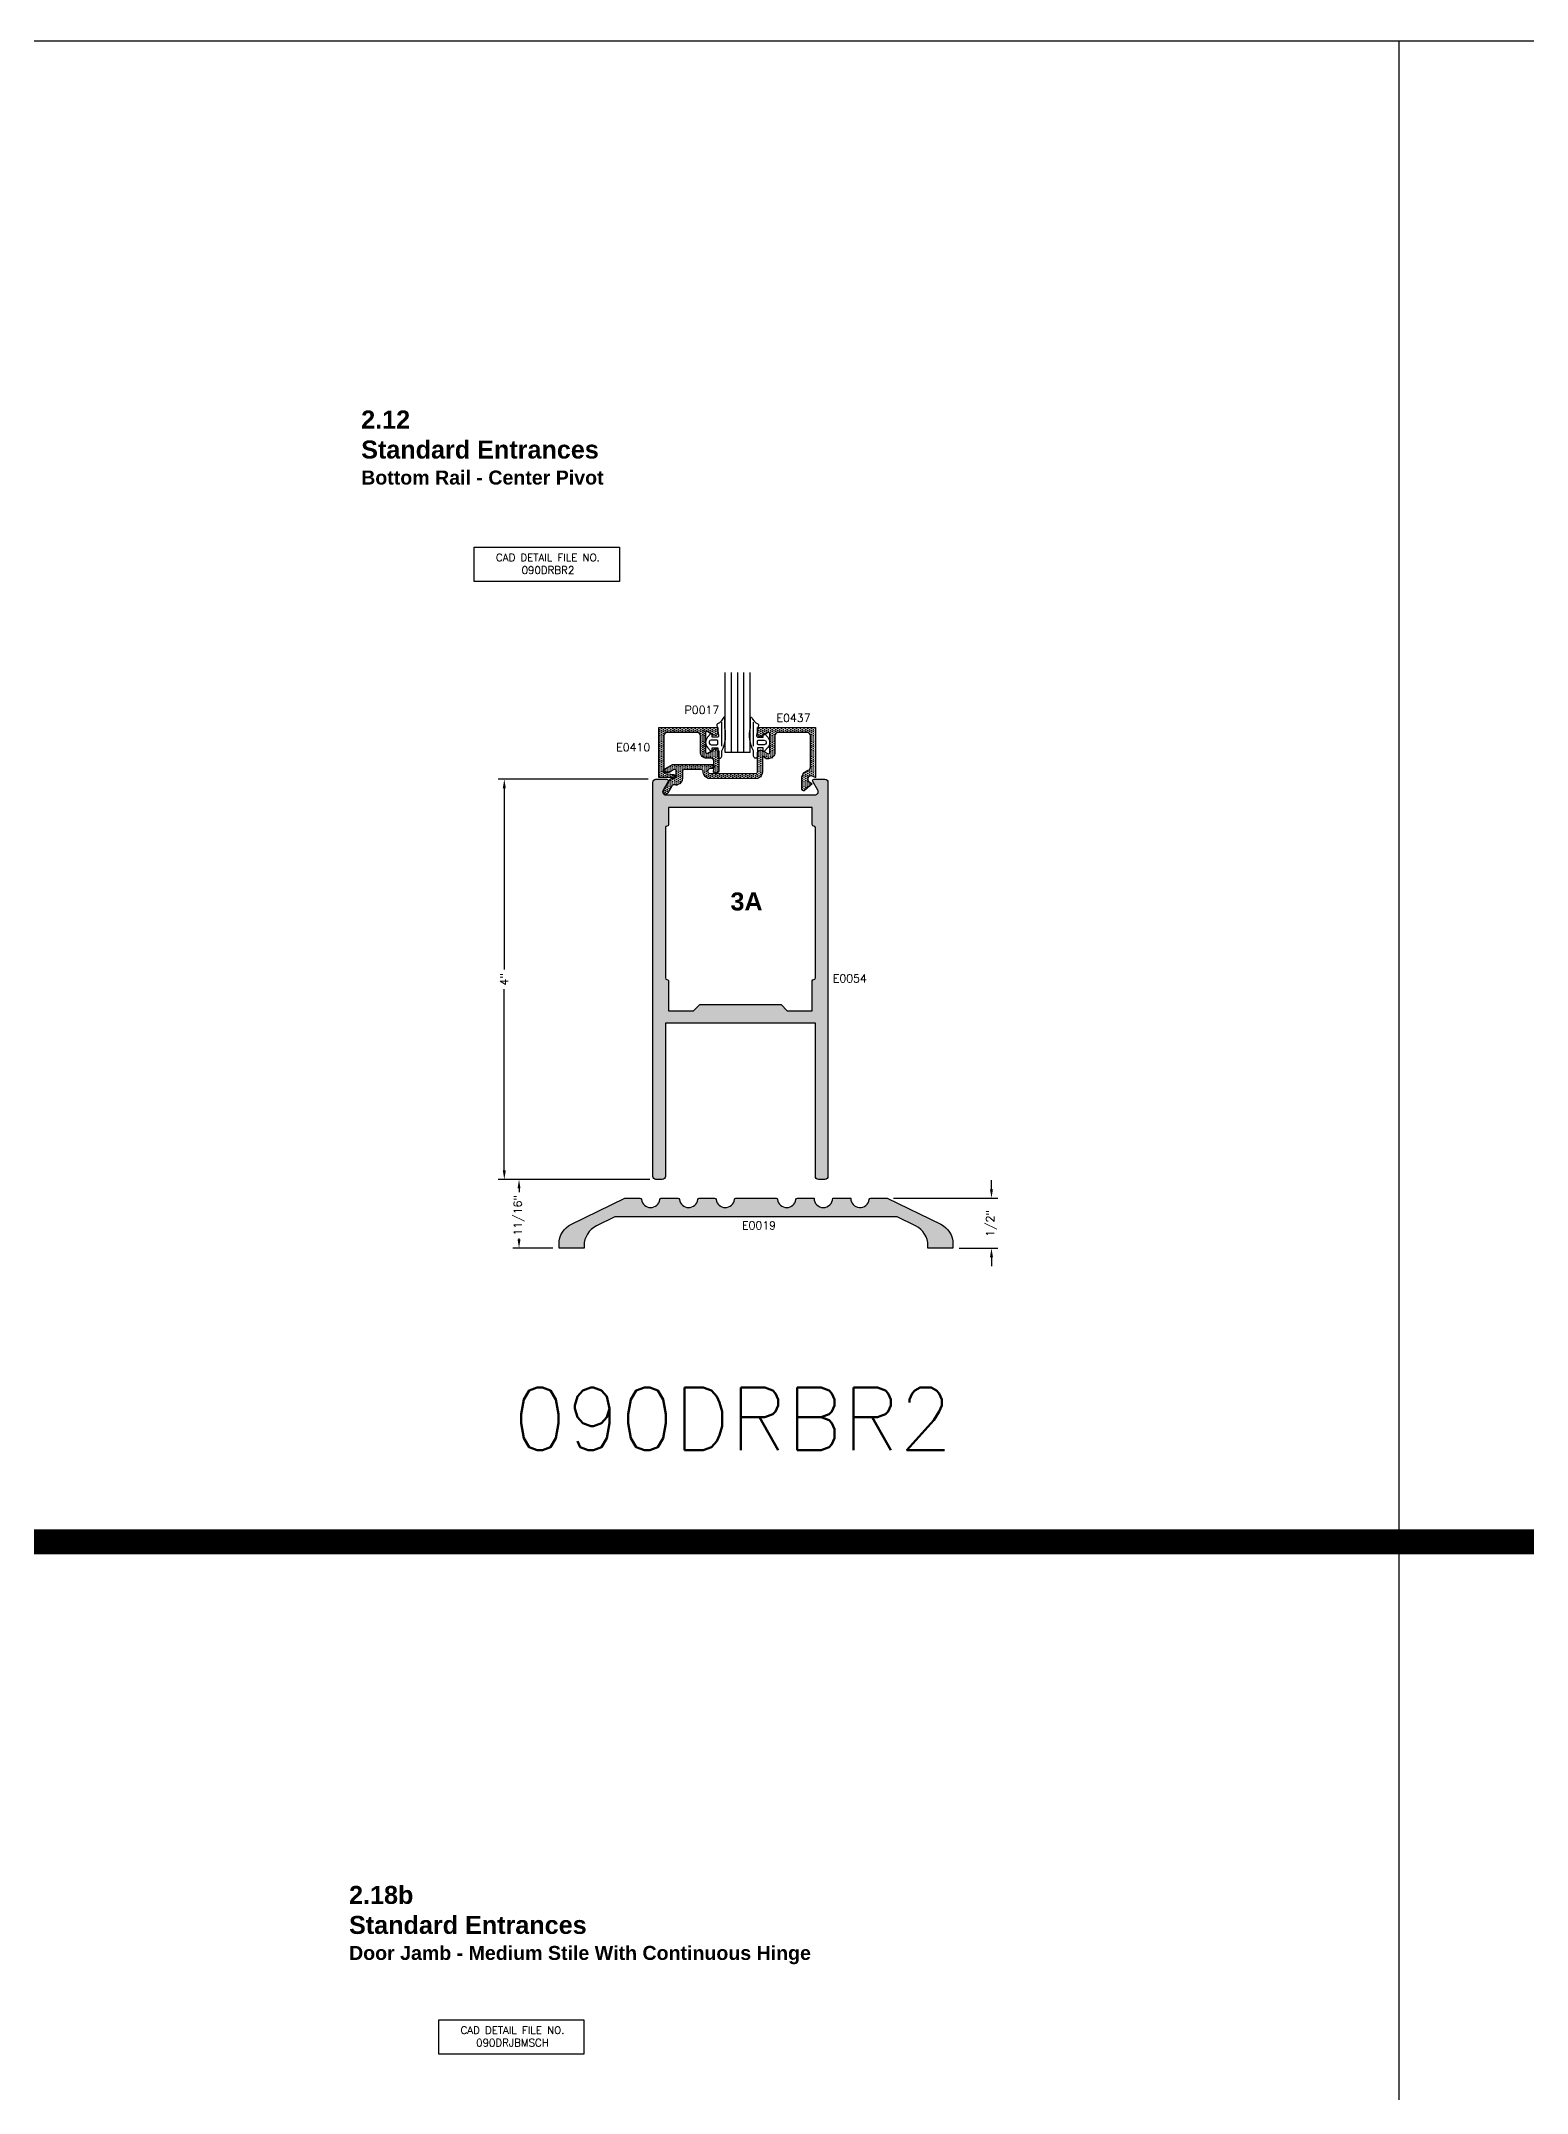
# Model space of a CAD drawing. Extents: x 0 to 130, y 0 to 90.
# Drawn here: x 14.98 to 29.83, y 69.37 to 89.88 of the extents above; entities that cross this region are included whole.
import ezdxf

# ---------------------------------------------------------------- set-up
doc = ezdxf.new("R2010")
doc.units = 0
doc.header["$MEASUREMENT"] = 0
doc.header["$PDMODE"] = 3
doc.layers.get('0').update_dxf_attribs({"linetype": 'CONTINUOUS'})
doc.layers.get('DEFPOINTS').update_dxf_attribs({"linetype": 'CONTINUOUS'})
for name, color, linetype in [('R-ANNO-DIMS', 3, 'CONTINUOUS'), ('R-ANNO-TEXT', 6, 'CONTINUOUS'), ('R-DET1', 4, 'CONTINUOUS'), ('R-DET2', 2, 'CONTINUOUS'), ('R-OTLN', 1, 'CONTINUOUS'), ('R-PAT1', 5, 'CONTINUOUS'), ('TITLE', 7, 'CONTINUOUS')]:
    doc.layers.add(name, color=color, linetype=linetype)
doc.styles.get("Standard").update_dxf_attribs({"font": 'simplex'})
doc.dimstyles.new('1X', dxfattribs={"dimscale": 0, "dimtxt": 0.08, "dimasz": 0.09, "dimexe": 0.062, "dimexo": 0.062, "dimgap": 0.045, "dimtad": 0, "dimdec": 4, "dimzin": 4, "dimtxsty": 'STANDARD', "dimcen": 0, "dimazin": 3, "dimtp": 0.02, "dimtfac": 1, "dimtdec": 4, "dimtofl": 0, "dimtmove": 0, "dimatfit": 3, "dimtolj": 1, "dimtzin": 4})
pattern_1 = [(90, (17.825945, 75.44182), (0.01875, 0.009375), [0, -0.01875])]

# ---------------------------------------------------------------- blocks, each defined once
blk = doc.blocks.new('*D34')
at = {"layer": 'DEFPOINTS', "color": 0}
for p in [(21.127, 78.5), (19.758, 77.812), (20.159, 77.812)]:
    blk.add_point(p, dxfattribs=at)
at = {"layer": 'R-ANNO-DIMS', "color": 0}
for p, q in [((21.065, 78.5), (19.696, 78.5)), ((19.758, 78.41), (19.758, 78.373)), ((20.097, 77.812), (19.696, 77.812)), ((19.758, 77.902), (19.758, 77.91))]:
    blk.add_line(p, q, dxfattribs=at)
for points in [[(19.743, 78.41), (19.773, 78.41), (19.758, 78.5)], [(19.743, 77.902), (19.773, 77.902), (19.758, 77.812)]]:
    blk.add_solid(points, dxfattribs=at)
at = {"layer": 'R-ANNO-DIMS', "color": 0, "insert": (19.758, 78.141), "char_height": 0.08, "attachment_point": 5, "rotation": 90}
blk.add_mtext('\\A1;11/16"', dxfattribs=at)
blk = doc.blocks.new('*D33')
at = {"layer": 'DEFPOINTS', "color": 0}
for p in [(19.611, 82.5), (21.111, 82.5), (21.127, 78.5)]:
    blk.add_point(p, dxfattribs=at)
at = {"layer": 'R-ANNO-DIMS', "color": 0}
for p, q in [((21.049, 82.5), (19.549, 82.5)), ((19.611, 82.41), (19.611, 80.598)), ((19.611, 78.59), (19.611, 80.401)), ((21.065, 78.5), (19.549, 78.5))]:
    blk.add_line(p, q, dxfattribs=at)
for points in [[(19.596, 82.41), (19.626, 82.41), (19.611, 82.5)], [(19.596, 78.59), (19.626, 78.59), (19.611, 78.5)]]:
    blk.add_solid(points, dxfattribs=at)
at = {"layer": 'R-ANNO-DIMS', "color": 0, "insert": (19.611, 80.5), "char_height": 0.08, "attachment_point": 5, "rotation": 90}
blk.add_mtext('\\A1;4"', dxfattribs=at)
blk = doc.blocks.new('*D35')
at = {"layer": 'DEFPOINTS', "color": 0}
for p in [(23.44, 78.312), (24.481, 78.312), (24.096, 77.812)]:
    blk.add_point(p, dxfattribs=at)
at = {"layer": 'R-ANNO-DIMS', "color": 0}
for p, q in [((24.481, 78.402), (24.481, 78.492)), ((23.502, 78.312), (24.543, 78.312)), ((24.158, 77.812), (24.543, 77.812)), ((24.481, 77.722), (24.481, 77.632))]:
    blk.add_line(p, q, dxfattribs=at)
for points in [[(24.466, 78.402), (24.496, 78.402), (24.481, 78.312)], [(24.466, 77.722), (24.496, 77.722), (24.481, 77.812)]]:
    blk.add_solid(points, dxfattribs=at)
at = {"layer": 'R-ANNO-DIMS', "color": 0, "insert": (24.481, 78.06), "char_height": 0.08, "attachment_point": 5, "rotation": 90}
blk.add_mtext('\\A1;1/2"', dxfattribs=at)

msp = doc.modelspace()

# ---------------------------------------------------------------- hatches: boundary and pattern name
at = {"layer": 'R-PAT1'}
h = msp.add_hatch(dxfattribs=at)
h.set_pattern_fill('DOTS', color=256, scale=0.3, angle=90, style=0)
h.set_pattern_definition(pattern_1)
edge = h.paths.add_edge_path()
edge.add_arc((21.7180382, 82.5764754), 0.0149998, 171.94973871, 270, ccw=False)
edge.add_line((21.7031862, 82.578576), (21.7064222, 82.6014755))
edge.add_line((21.7064222, 82.6014755), (21.7064242, 82.6785143))
edge.add_arc((21.6754242, 82.6785143), 0.031, 0, 90)
edge.add_line((21.6754242, 82.7095143), (21.6366122, 82.7095141))
edge.add_arc((21.6364232, 82.774514), 0.0650002, 179.86918956, 270.1665988, ccw=False)
edge.add_line((21.5714232, 82.7746624), (21.5714222, 82.9354756))
edge.add_arc((21.5404222, 82.9354756), 0.031, 0, 90)
edge.add_line((21.5404222, 82.9664756), (21.2364252, 82.9664756))
edge.add_arc((21.2364252, 82.9354756), 0.031, 90, 180)
edge.add_line((21.2054252, 82.9354756), (21.2054222, 82.571769))
edge.add_arc((21.2204222, 82.571769), 0.015, 180, 263.00015582)
edge.add_line((21.2185942, 82.5568808), (21.3042512, 82.5463634))
edge.add_arc((21.3024232, 82.5314753), 0.0149999, -90, 83.00015582, ccw=False)
edge.add_line((21.3024232, 82.5164754), (21.1554242, 82.5164755))
edge.add_line((21.1554242, 82.5164755), (21.1554242, 83.0164755))
edge.add_line((21.1554242, 83.0164755), (21.7464236, 83.0164755))
edge.add_line((21.7464236, 83.0164755), (21.7464252, 82.9691689))
edge.add_arc((21.7154252, 82.9691689), 0.031, -120.00000695, 0, ccw=False)
edge.add_line((21.6999252, 82.9423222), (21.6439232, 82.9746539))
edge.add_arc((21.6364232, 82.9616635), 0.015, 60.00001708, 179.9999618)
edge.add_line((21.6214232, 82.9616635), (21.6214232, 82.774514))
edge.add_arc((21.6364232, 82.774514), 0.015, 180, 299.99996382)
edge.add_line((21.6439232, 82.7615236), (21.7099233, 82.7996288))
edge.add_arc((21.7254236, 82.7727821), 0.0310001, 0, 120.00062871, ccw=False)
edge.add_line((21.7564237, 82.7727821), (21.7564236, 82.5924757))
edge.add_arc((21.7254235, 82.5924758), 0.0310002, 270.00031552, 359.99986931, ccw=False)
edge.add_line((21.7254236, 82.5614756), (21.7180382, 82.5614756))
h = msp.add_hatch(dxfattribs=at)
h.set_pattern_fill('DOTS', color=256, scale=0.3, angle=90, style=0)
h.set_pattern_definition(pattern_1)
edge = h.paths.add_edge_path()
edge.add_line((21.3072262, 82.5967241), (21.2587452, 82.5687344))
edge.add_line((21.2587452, 82.5687344), (21.2147272, 82.5687343))
edge.add_arc((21.2147272, 82.5837343), 0.015, 119.99996382, 270, ccw=False)
edge.add_line((21.2072272, 82.5967247), (21.2938482, 82.646734))
edge.add_line((21.2938482, 82.646734), (21.6908092, 82.6467339))
edge.add_arc((21.6908092, 82.6267343), 0.0199996, -7.42321911, 90, ccw=False)
edge.add_arc((21.6908095, 82.6267335), 0.0199992, 269.99917309, 352.57885048, ccw=False)
edge.add_line((21.6908092, 82.6067343), (21.6688102, 82.6067345))
edge.add_arc((21.6688102, 82.5817345), 0.025, 90, 269.99770817)
edge.add_line((21.6688092, 82.5567345), (21.8992289, 82.5567344))
edge.add_line((21.8992289, 82.5567344), (22.1257265, 82.5567342))
edge.add_arc((22.1257265, 82.5717342), 0.015, 270, 360)
edge.add_line((22.1407265, 82.5717342), (22.140728, 82.7622402))
edge.add_arc((22.171728, 82.7622402), 0.031, 60.00001154, 180, ccw=False)
edge.add_line((22.187228, 82.789087), (22.2432265, 82.7567553))
edge.add_arc((22.2507265, 82.7697456), 0.0149999, 239.99984519, 360)
edge.add_line((22.2657265, 82.7697456), (22.2657265, 82.9517343))
edge.add_arc((22.2507265, 82.9517343), 0.015, 0, 120.00005931)
edge.add_line((22.2432265, 82.9647247), (22.1872281, 82.9323934))
edge.add_arc((22.171728, 82.9592402), 0.0310001, 180, 300.00000695, ccw=False)
edge.add_line((22.1407279, 82.9592402), (22.1407297, 83.0167344))
edge.add_line((22.1407297, 83.0167344), (22.7217272, 83.0167344))
edge.add_line((22.7217272, 83.0167344), (22.7217272, 82.5167344))
edge.add_line((22.7217272, 82.5167344), (22.6872343, 82.5305204))
edge.add_arc((22.6757296, 82.5017343), 0.0309999, 68.21539075, 232.52509165)
edge.add_line((22.6568688, 82.4771321), (22.6878222, 82.4531069))
edge.add_line((22.6878222, 82.4531069), (22.6103717, 82.3881196))
edge.add_arc((22.6007288, 82.3996094), 0.015, 180, 310.00530513, ccw=False)
edge.add_line((22.5857288, 82.3996094), (22.5857322, 82.525175))
edge.add_arc((22.6757295, 82.5017344), 0.0929999, 106.39486198, 165.4011381, ccw=False)
edge.add_arc((22.6407298, 82.6206923), 0.031, 286.39498077, 360)
edge.add_line((22.6717298, 82.6206923), (22.6717298, 82.9357345))
edge.add_arc((22.6407298, 82.9357345), 0.031, 0, 89.99998152)
edge.add_line((22.6407298, 82.9667345), (22.3467272, 82.9667345))
edge.add_arc((22.3467272, 82.9357345), 0.031, 90, 180.00003697)
edge.add_line((22.3157272, 82.9357345), (22.3157265, 82.7697456))
edge.add_arc((22.2507265, 82.7697456), 0.065, 269.754597, 360, ccw=False)
edge.add_line((22.2504481, 82.7047462), (22.2333086, 82.7047456))
edge.add_line((22.2333086, 82.7047456), (22.190729, 82.7293291))
edge.add_line((22.190729, 82.7293291), (22.1907265, 82.5717345))
edge.add_arc((22.1257265, 82.5717345), 0.065, -90, 0, ccw=False)
edge.add_line((22.1257265, 82.5067345), (21.6688102, 82.5067341))
edge.add_arc((21.6688116, 82.5767375), 0.0700034, 176.63036638, 269.99887372, ccw=False)
edge.add_arc((21.5839552, 82.5817345), 0.015, 356.62752804, 450)
edge.add_line((21.5839552, 82.5967345), (21.4067282, 82.5967344))
edge.add_arc((21.4067282, 82.5817345), 0.0149999, 90, 180)
edge.add_line((21.3917283, 82.5817345), (21.3917292, 82.5067344))
edge.add_arc((21.3297292, 82.5067344), 0.062, -90, 0, ccw=False)
edge.add_line((21.3297292, 82.4447344), (21.3026712, 82.4447343))
edge.add_arc((21.3026712, 82.4297343), 0.015, 90, 149.99927222)
edge.add_line((21.2896809, 82.4372345), (21.2464469, 82.3623521))
edge.add_arc((21.2247292, 82.3747344), 0.0249996, 149.66120866, 330.31040868, ccw=False)
edge.add_line((21.2031532, 82.387362), (21.2677389, 82.4992345))
edge.add_arc((21.2807292, 82.4917343), 0.015, 90, 149.99927222, ccw=False)
edge.add_line((21.2807292, 82.5067343), (21.2987272, 82.5067343))
edge.add_arc((21.2987272, 82.5377343), 0.031, 270, 360)
edge.add_line((21.3297272, 82.5377343), (21.3297252, 82.5837336))
edge.add_arc((21.3147262, 82.5837336), 0.014999, 0, 119.99977284)
h = msp.add_hatch(dxfattribs=at)
h.set_pattern_fill('DOTS', color=256, scale=0.3, style=0)
h.set_pattern_definition([(0, (17.523275, 75.90193), (0.009375, 0.01875), [0, -0.01875])])
edge = h.paths.add_edge_path()
edge.add_arc((22.8150824, 82.4687344), 0.031, 0, 90, ccw=False)
edge.add_line((22.8460824, 82.4687344), (22.8460824, 78.5307344))
edge.add_arc((22.8150129, 78.5308039), 0.0310696, 270.12822339, 359.87177661, ccw=False)
edge.add_line((22.8150824, 78.4997344), (22.7520824, 78.4997344))
edge.add_arc((22.7521519, 78.5308039), 0.0310696, 180.12822339, 269.87177661, ccw=False)
edge.add_line((22.7210824, 78.5307344), (22.7210824, 80.0617344))
edge.add_line((22.7210824, 80.0617344), (21.2210824, 80.0617344))
edge.add_line((21.2210824, 80.0617344), (21.2210824, 78.5307344))
edge.add_arc((21.1900129, 78.5308039), 0.0310696, 270.12822339, 359.87177661, ccw=False)
edge.add_line((21.1900824, 78.4997344), (21.1270824, 78.4997344))
edge.add_arc((21.1271519, 78.5308039), 0.0310696, 180.12822339, 269.87177661, ccw=False)
edge.add_line((21.0960824, 78.5307344), (21.0960824, 82.4687344))
edge.add_arc((21.1270824, 82.4687344), 0.031, 90, 180, ccw=False)
edge.add_line((21.1270824, 82.4997344), (21.2350824, 82.4997344))
edge.add_arc((21.2350055, 82.4846844), 0.0150502, -29.67041935, 89.7071542, ccw=False)
edge.add_line((21.2480824, 82.4772344), (21.1978824, 82.3902344))
edge.add_arc((21.2247292, 82.3747344), 0.031, 150.00003774, 269.91344951)
edge.add_line((21.2246824, 82.3437344), (22.7174824, 82.3437344))
edge.add_arc((22.7174356, 82.3747344), 0.031, 270.08655049, 389.99996226)
edge.add_line((22.7442824, 82.3902344), (22.6941824, 82.4771344))
edge.add_arc((22.7071379, 82.4847211), 0.0150134, 90.21167544, 210.35318139, ccw=False)
edge.add_line((22.7070824, 82.4997344), (22.8150824, 82.4997344))
edge = h.paths.add_edge_path(flags=16)
edge.add_line((22.4400824, 80.1867344), (22.6900824, 80.1867344))
edge.add_line((22.6900824, 80.1867344), (22.6900824, 80.4837344))
edge.add_arc((22.705105, 80.4837118), 0.0150226, 90.086122, 179.913878, ccw=False)
edge.add_line((22.7050824, 80.4987344), (22.7060824, 80.4987344))
edge.add_arc((22.7060598, 80.513757), 0.0150226, 270.086122, 359.913878)
edge.add_line((22.7210824, 80.5137344), (22.7210824, 82.0167344))
edge.add_arc((22.7060598, 82.0167118), 0.0150226, 0.086122, 89.913878)
edge.add_line((22.7060824, 82.0317344), (22.7050824, 82.0317344))
edge.add_arc((22.705105, 82.046757), 0.0150226, 180.086122, 269.913878, ccw=False)
edge.add_line((22.6900824, 82.0467344), (22.6900824, 82.2187344))
edge.add_line((22.6900824, 82.2187344), (21.2520824, 82.2187344))
edge.add_line((21.2520824, 82.2187344), (21.2520824, 82.0467344))
edge.add_arc((21.2370598, 82.046757), 0.0150226, 270.086122, 359.913878, ccw=False)
edge.add_line((21.2370824, 82.0317344), (21.2360824, 82.0317344))
edge.add_arc((21.236105, 82.0167118), 0.0150226, 90.086122, 179.913878)
edge.add_line((21.2210824, 82.0167344), (21.2210824, 80.5137344))
edge.add_arc((21.236105, 80.513757), 0.0150226, 180.086122, 269.913878)
edge.add_line((21.2360824, 80.4987344), (21.2370824, 80.4987344))
edge.add_arc((21.2370598, 80.4837118), 0.0150226, 0.086122, 89.913878, ccw=False)
edge.add_line((21.2520824, 80.4837344), (21.2520824, 80.1867344))
edge.add_line((21.2520824, 80.1867344), (21.5020824, 80.1867344))
edge.add_line((21.5020824, 80.1867344), (21.5640824, 80.2487344))
edge.add_line((21.5640824, 80.2487344), (22.3780824, 80.2487344))
edge.add_line((22.3780824, 80.2487344), (22.4400824, 80.1867344))
h = msp.add_hatch(dxfattribs=at)
h.set_pattern_fill('DOTS', color=256, scale=0.3, style=0)
h.set_pattern_definition([(0, (17.670525, 75.90193), (0.009375, 0.01875), [0, -0.01875])])
edge = h.paths.add_edge_path()
edge.add_arc((22.3276081, 78.2972092), 0.0150253, 8.1310882, 89.71669045, ccw=False)
edge.add_arc((22.4345824, 78.3122333), 0.0929989, 187.97258569, 352.02741431)
edge.add_arc((22.5417342, 78.2970041), 0.0152311, 90.57087059, 171.19931121, ccw=False)
edge.add_line((22.5415824, 78.3122344), (22.7075824, 78.3122344))
edge.add_arc((22.8005824, 78.3122344), 0.093, 180, 360)
edge.add_line((22.8935824, 78.3122344), (23.0735824, 78.3122344))
edge.add_arc((23.1665804, 78.312212), 0.092998, 179.98620952, 352.0405608)
edge.add_arc((23.2737342, 78.2970041), 0.0152311, 90.57087059, 171.19931121, ccw=False)
edge.add_line((23.2735824, 78.3122344), (23.4395824, 78.3122344))
edge.add_line((23.4395824, 78.3122344), (23.9731824, 78.0520344))
edge.add_arc((23.8774002, 77.8560006), 0.2181822, 0.00886711, 63.95984736, ccw=False)
edge.add_line((24.0955824, 77.8560344), (24.0955824, 77.8122344))
edge.add_line((24.0955824, 77.8122344), (23.8455824, 77.8122344))
edge.add_line((23.8455824, 77.8122344), (23.8455824, 77.8389344))
edge.add_arc((23.627696, 77.8389854), 0.2178864, 359.98658895, 424.0084022)
edge.add_line((23.7231824, 78.0348344), (23.5388824, 78.1247344))
edge.add_line((23.5388824, 78.1247344), (22.1270824, 78.1247344))
edge.add_line((22.1270824, 78.1247344), (20.7153824, 78.1247344))
edge.add_line((20.7153824, 78.1247344), (20.5310824, 78.0348344))
edge.add_arc((20.6265688, 77.8389854), 0.2178864, 115.9915978, 180.01341105)
edge.add_line((20.4086824, 77.8389344), (20.4086824, 77.8122344))
edge.add_line((20.4086824, 77.8122344), (20.1585824, 77.8122344))
edge.add_line((20.1585824, 77.8122344), (20.1585824, 77.8560344))
edge.add_arc((20.3770945, 77.8557456), 0.2185123, 116.06495798, 179.9242756, ccw=False)
edge.add_line((20.2810824, 78.0520344), (20.8145824, 78.3122344))
edge.add_line((20.8145824, 78.3122344), (20.9666824, 78.3122344))
edge.add_arc((20.9667084, 78.2972094), 0.015025, 8.13062247, 90.09919572, ccw=False)
edge.add_arc((21.0736824, 78.3122333), 0.0929989, 187.97258569, 352.02741431)
edge.add_arc((21.1806567, 78.2972092), 0.0150253, 90.28330955, 171.8689118, ccw=False)
edge.add_line((21.1805824, 78.3122344), (21.3466824, 78.3122344))
edge.add_arc((21.3466081, 78.2972092), 0.0150253, 8.1310882, 89.71669045, ccw=False)
edge.add_arc((21.4535824, 78.3122333), 0.0929989, 187.97258569, 352.02741431)
edge.add_arc((21.5607342, 78.2970041), 0.0152311, 90.57087059, 171.19931121, ccw=False)
edge.add_line((21.5605824, 78.3122344), (21.7126824, 78.3122344))
edge.add_arc((21.7126081, 78.2972092), 0.0150253, 8.1310882, 89.71669045, ccw=False)
edge.add_arc((21.8195824, 78.3122333), 0.0929989, 187.97258569, 352.02741431)
edge.add_arc((21.9267342, 78.2970041), 0.0152311, 90.57087059, 171.19931121, ccw=False)
edge.add_line((21.9265824, 78.3122344), (22.3276824, 78.3122344))

# ---------------------------------------------------------------- linework, layer by layer
at = {"layer": 'R-ANNO-TEXT'}
for points in [[(19.310441, 84.818974), (20.7619209, 84.818974), (20.7619209, 84.4769111), (19.310441, 84.4769111)], [(18.9560051, 70.0994057), (20.407485, 70.0994057), (20.407485, 69.7573429), (18.9560051, 69.7573429)]]:
    msp.add_lwpolyline(points, close=True, dxfattribs=at)
at = {"layer": 'R-DET1'}
for points in [[(21.7180382, 82.5614756, -0.4559911352), (21.7031862, 82.578576), (21.7064222, 82.6014755), (21.7064242, 82.6785143, 0.4142135624), (21.6754242, 82.7095143), (21.6366122, 82.7095141, -0.4157347224), (21.5714232, 82.7746624), (21.5714222, 82.9354756, 0.4142135624), (21.5404222, 82.9664756), (21.2364252, 82.9664756, 0.4142135624), (21.2054252, 82.9354756), (21.2054222, 82.571769, 0.3788668862), (21.2185942, 82.5568808), (21.3042512, 82.5463634, -0.9407073484), (21.3024232, 82.5164754), (21.1554242, 82.5164755), (21.1554242, 83.0164755), (21.7464236, 83.0164755), (21.7464252, 82.9691689, -0.5773503096), (21.6999252, 82.9423222), (21.6439232, 82.9746539, 0.5773499476), (21.6214232, 82.9616635), (21.6214232, 82.774514, 0.5773500587), (21.6439232, 82.7615236), (21.7099233, 82.7996288, -0.5773539269), (21.7564237, 82.7727821), (21.7564236, 82.5924757, -0.4142112814), (21.7254236, 82.5614756), (21.7180382, 82.5614756)], [(21.3072262, 82.5967241), (21.2587452, 82.5687344), (21.2147272, 82.5687343, -0.7673272388), (21.2072272, 82.5967247), (21.2938482, 82.646734), (21.6908092, 82.6467339, -0.4526903691), (21.7106412, 82.6241504, -0.3767703073), (21.6908092, 82.6067343), (21.6688102, 82.6067345, 0.9999800002), (21.6688092, 82.5567345), (21.8992289, 82.5567344), (22.1257265, 82.5567342, 0.4142135624), (22.1407265, 82.5717342), (22.140728, 82.7622402, -0.5773502021), (22.187228, 82.789087), (22.2432265, 82.7567553, 0.5773511698), (22.2657265, 82.7697456), (22.2657265, 82.9517343, 0.5773506143), (22.2432265, 82.9647247), (22.1872281, 82.9323934, -0.5773503096), (22.1407279, 82.9592402), (22.1407297, 83.0167344), (22.7217272, 83.0167344), (22.7217272, 82.5167344), (22.6872343, 82.5305204, 0.8716619961), (22.6568688, 82.4771321), (22.6878222, 82.4531069), (22.6103717, 82.3881196, -0.6371028041), (22.5857288, 82.3996094), (22.5857322, 82.525175, -0.2633073116), (22.6494797, 82.5909528, 0.3326800485), (22.6717298, 82.6206923), (22.6717298, 82.9357345, 0.4142134679), (22.6407298, 82.9667345), (22.3467272, 82.9667345, 0.4142137513), (22.3157272, 82.9357345), (22.3157265, 82.7697456, -0.4154686076), (22.2504481, 82.7047462), (22.2333086, 82.7047456), (22.190729, 82.7293291), (22.1907265, 82.5717345, -0.4142135624), (22.1257265, 82.5067345), (21.6688102, 82.5067341, -0.4315399387), (21.5989292, 82.5808521, 0.4315604593), (21.5839552, 82.5967345), (21.4067282, 82.5967344, 0.4142135624), (21.3917283, 82.5817345), (21.3917292, 82.5067344, -0.4142135624), (21.3297292, 82.4447344), (21.3026712, 82.4447343, 0.2679457889), (21.2896809, 82.4372345), (21.2464469, 82.3623521, -1.0056814477), (21.2031532, 82.387362), (21.2677389, 82.4992345, -0.2679457889), (21.2807292, 82.5067343), (21.2987272, 82.5067343, 0.4142135624), (21.3297272, 82.5377343), (21.3297252, 82.5837336, 0.5773489476), (21.3072268, 82.5967231)]]:
    msp.add_lwpolyline(points, format="xyb", dxfattribs=at)
msp.add_lwpolyline([(22.3276824, 78.3122344, -0.3718251573), (22.3424824, 78.2993344, 0.8697068404), (22.5266824, 78.2993344, -0.3670786904), (22.5415824, 78.3122344), (22.7075824, 78.3122344, 1), (22.8935824, 78.3122344), (23.0735824, 78.3122344, 0.9329585603), (23.2586824, 78.2993344, -0.3670786904), (23.2735824, 78.3122344), (23.4395824, 78.3122344), (23.9731824, 78.0520344, -0.2865139243), (24.0955824, 77.8560344), (24.0955824, 77.8122344), (23.8455824, 77.8122344), (23.8455824, 77.8389344, 0.2868483927), (23.7231824, 78.0348344), (23.5388824, 78.1247344), (22.1270824, 78.1247344), (20.7153824, 78.1247344), (20.5310824, 78.0348344, 0.2868483927), (20.4086824, 77.8389344), (20.4086824, 77.8122344), (20.1585824, 77.8122344), (20.1585824, 77.8122344), (20.1585824, 77.8560344, -0.2860811879), (20.2810824, 78.0520344), (20.8145824, 78.3122344), (20.9666824, 78.3122344, -0.3737283937), (20.9815824, 78.2993344, 0.8697068404), (21.1657824, 78.2993344, -0.3718251573), (21.1805824, 78.3122344), (21.3466824, 78.3122344, -0.3718251573), (21.3614824, 78.2993344, 0.8697068404), (21.5456824, 78.2993344, -0.3670786904), (21.5605824, 78.3122344), (21.7126824, 78.3122344, -0.3718251573), (21.7274824, 78.2993344, 0.8697068404), (21.9116824, 78.2993344, -0.3670786904), (21.9265824, 78.3122344)], format="xyb", close=True, dxfattribs=at)
at = {"layer": 'R-DET2'}
for p, q in [((21.8185767, 82.7666049), (21.8185763, 83.5687388)), ((21.8810767, 82.7666049), (21.8810762, 83.5687388)), ((21.9435763, 83.5687388), (21.9435767, 82.7666049)), ((22.0060767, 82.7666049), (22.0060762, 83.5687388)), ((22.0685767, 82.7666049), (22.0685763, 83.5687388)), ((22.0685767, 82.7666049), (21.8185767, 82.7666049))]:
    msp.add_line(p, q, dxfattribs=at)
for points in [[(21.8165578, 83.0134108), (21.8165577, 83.1115194, 0.4770370124), (21.8044766, 83.1213005, -0.1690634905), (21.7425211, 83.0523942, 0.3788088369), (21.7346402, 83.0417416), (21.7538543, 82.936425, -0.3462419148), (21.7438924, 82.9205534), (21.6898055, 82.9205534), (21.6886946, 82.9507506, 0.6086559015), (21.6755498, 82.956154), (21.6432392, 82.9196013, 0.3786170875), (21.6432393, 82.8165053), (21.67555, 82.7799527, 0.6086559015), (21.6886947, 82.7853561), (21.6898055, 82.8155534), (21.7448055, 82.8155534), (21.7448056, 82.7305534, 1), (21.7848056, 82.7305534), (21.7848056, 82.7855929, 0.1753644489)], [(22.0705954, 83.0134109), (22.0705954, 83.1115195, -0.4770370124), (22.0826765, 83.1213006, 0.1690634905), (22.1446321, 83.0523944, -0.3788088369), (22.1525129, 83.0417418), (22.1332989, 82.9364251, 0.3462419148), (22.1432609, 82.9205536), (22.1973478, 82.9205536), (22.1984586, 82.9507508, -0.6086559015), (22.2116034, 82.9561542), (22.2439141, 82.9196016, -0.3786170875), (22.2439141, 82.8165056), (22.2116034, 82.779953, -0.6086559015), (22.1984586, 82.7853563), (22.1973478, 82.8155536), (22.1423478, 82.8155536), (22.1423478, 82.7305536, -1), (22.1023478, 82.7305536), (22.1023478, 82.7855931, -0.1753644489)], [(21.6587581, 82.8605533, 0.3419987131), (21.6781231, 82.8455533), (21.7368055, 82.8455534, 0.4142135624), (21.7448055, 82.8535534), (21.7448055, 82.8825534, 0.4142135624), (21.7368055, 82.8905534), (21.678123, 82.8905533, 0.3419987131), (21.6587581, 82.8755533, 0.1270166538)], [(22.2283951, 82.8605536, -0.3419987131), (22.2090302, 82.8455536), (22.1503478, 82.8455536, -0.4142135624), (22.1423478, 82.8535536), (22.1423478, 82.8825536, -0.4142135624), (22.1503478, 82.8905536), (22.2090302, 82.8905536, -0.3419987131), (22.2283951, 82.8755536, -0.1270166538)]]:
    msp.add_lwpolyline(points, format="xyb", close=True, dxfattribs=at)
for points in [[(21.7848055, 82.8297432), (21.7845577, 83.0695193)], [(22.1023478, 82.8297434), (22.1025954, 83.0695194)]]:
    msp.add_lwpolyline(points, dxfattribs=at)
at = {"layer": 'R-OTLN', "linetype": 'CONTINUOUS'}
for points in [[(22.8150824, 82.4997344, -0.4142135624), (22.8460824, 82.4687344), (22.8460824, 78.5307344, -0.4129032258), (22.8150824, 78.4997344), (22.7520824, 78.4997344, -0.4129032258), (22.7210824, 78.5307344), (22.7210824, 80.0617344), (21.2210824, 80.0617344), (21.2210824, 78.5307344, -0.4129032258), (21.1900824, 78.4997344), (21.1270824, 78.4997344, -0.4129032258), (21.0960824, 78.5307344), (21.0960824, 82.4687344, -0.4142135624), (21.1270824, 82.4997344), (21.2350824, 82.4997344, -0.573734799), (21.2480824, 82.4772344), (21.1978824, 82.3902344, 0.5768466291), (21.2246824, 82.3437344), (22.7174824, 82.3437344, 0.5768466291), (22.7442824, 82.3902344), (22.6941824, 82.4771344, -0.5781738111), (22.7070824, 82.4997344)], [(22.4400824, 80.1867344), (22.6900824, 80.1867344), (22.6900824, 80.4837344, -0.4133333333), (22.7050824, 80.4987344), (22.7060824, 80.4987344, 0.4133333333), (22.7210824, 80.5137344), (22.7210824, 82.0167344, 0.4133333333), (22.7060824, 82.0317344), (22.7050824, 82.0317344, -0.4133333333), (22.6900824, 82.0467344), (22.6900824, 82.2187344), (21.2520824, 82.2187344), (21.2520824, 82.0467344, -0.4133333333), (21.2370824, 82.0317344), (21.2360824, 82.0317344, 0.4133333333), (21.2210824, 82.0167344), (21.2210824, 80.5137344, 0.4133333333), (21.2360824, 80.4987344), (21.2370824, 80.4987344, -0.4133333333), (21.2520824, 80.4837344), (21.2520824, 80.1867344), (21.5020824, 80.1867344), (21.5640824, 80.2487344), (22.3780824, 80.2487344)]]:
    msp.add_lwpolyline(points, format="xyb", close=True, dxfattribs=at)
at = {"layer": 'TITLE'}
for p, q in [((117.9080005, 89.8789502), (5.25, 89.8789502)), ((28.5517256, 89.8789502), (28.5517256, 14.8789502))]:
    msp.add_line(p, q, dxfattribs=at)
at = {"layer": 'TITLE', "const_width": 0.25}
msp.add_lwpolyline([(0.25, 74.8789502), (122.9080005, 74.8789502)], dxfattribs=at)

# ---------------------------------------------------------------- texts
msp.add_text('090DRBR2', height=0.625).set_placement((19.6984119, 75.7949808))
at = {"layer": 'R-ANNO-TEXT'}
for s, insert, char_height, width, attachment_point in [('CAD DETAIL FILE NO.\\P090DRBR2', (20.0471232, 84.7533912), 0.075, 1.875, 2), ('{\\fArial|b1|i0|c0|p34;3A}', (22.1928544, 81.3685097, 6.2106922), 0.18, 7.44, 3), ('CAD DETAIL FILE NO.\\P090DRJBMSCH', (19.6926873, 70.033823), 0.075, 1.875, 2)]:
    msp.add_mtext(s, dxfattribs=dict(at, insert=insert, char_height=char_height, width=width, attachment_point=attachment_point))
at = {"layer": 'R-ANNO-TEXT', "char_height": 0.08}
for s, insert, attachment_point in [('\\A1;P0017', (21.7593652, 83.1934845), 6), ('\\A1;E0437', (22.671893, 83.112454), 6), ('\\A1;E0410', (21.0693162, 82.8201652), 6), ('E0054', (22.8952885, 80.5091518), 4), ('\\A1;E0019', (21.9879697, 78.0403088), 4)]:
    msp.add_mtext(s, dxfattribs=dict(at, insert=insert, attachment_point=attachment_point))
at = {"layer": 'TITLE', "char_height": 0.18, "width": 7.44, "attachment_point": 1}
for s, insert in [('{\\fArial|b1|i0|c0|p34;2.12\\PStandard Entrances\\P\\H0.7778x;Bottom Rail - Center Pivot}', (18.1802593, 86.1858629, 6.2106922)), ('{\\fArial|b1|i0|c0|p34;2.18b\\PStandard Entrances\\P\\H0.7778x;Door Jamb - Medium Stile With Continuous Hinge}', (18.0588758, 71.4385845, 6.2106922))]:
    msp.add_mtext(s, dxfattribs=dict(at, insert=insert))

# ---------------------------------------------------------------- dimensions: what is measured, and where the dimension line sits
at = {"layer": 'R-ANNO-DIMS'}
dim = msp.add_linear_dim(base=(19.6105111, 82.4997344), p1=(21.1270824, 78.4997344), p2=(21.1110824, 82.4997344), angle=90, dimstyle='1X', override={"dimscale": 1, "dimpost": '"'}, dxfattribs=at)
dim.commit()
dim.dimension.update_dxf_attribs({"geometry": '*D33', "text_midpoint": (19.6105111, 80.4997344)})
for base, p1, p2, picture, middle in [((19.7577611, 77.8122344), (21.1270824, 78.4997344), (20.1585824, 77.8122344), '*D34', (19.7577611, 78.1412314)), ((24.481476, 78.3122344), (24.0955824, 77.8122344), (23.4395824, 78.3122344), '*D35', (24.481476, 78.0597085))]:
    dim = msp.add_linear_dim(base=base, p1=p1, p2=p2, angle=90, dimstyle='1X', override={"dimscale": 1, "dimpost": '"'}, dxfattribs=at)
    dim.commit()
    dim.dimension.update_dxf_attribs({"geometry": picture, "text_midpoint": middle, "dimtype": 160})

doc.saveas('drawing.dxf')
